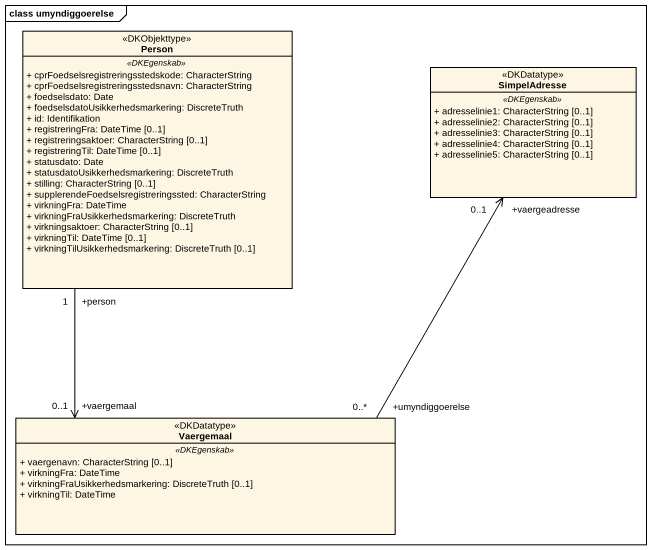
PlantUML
@startuml
mainframe class umyndiggoerelse
hide circle
hide empty members
skinparam classAttributeIconSize 0
class "Person" as Person_ <<DKObjekttype>> {
  .. <<DKEgenskab>> ..
  + cprFoedselsregistreringsstedskode: CharacterString
  + cprFoedselsregistreringsstedsnavn: CharacterString
  + foedselsdato: Date
  + foedselsdatoUsikkerhedsmarkering: DiscreteTruth
  + id: Identifikation
  + registreringFra: DateTime [0..1]
  + registreringsaktoer: CharacterString [0..1]
  + registreringTil: DateTime [0..1]
  + statusdato: Date
  + statusdatoUsikkerhedsmarkering: DiscreteTruth
  + stilling: CharacterString [0..1]
  + supplerendeFoedselsregistreringssted: CharacterString
  + virkningFra: DateTime
  + virkningFraUsikkerhedsmarkering: DiscreteTruth
  + virkningsaktoer: CharacterString [0..1]
  + virkningTil: DateTime [0..1]
  + virkningTilUsikkerhedsmarkering: DiscreteTruth [0..1]
}
class SimpelAdresse <<DKDatatype>> {
  .. <<DKEgenskab>> ..
  + adresselinie1: CharacterString [0..1]
  + adresselinie2: CharacterString [0..1]
  + adresselinie3: CharacterString [0..1]
  + adresselinie4: CharacterString [0..1]
  + adresselinie5: CharacterString [0..1]
}
class Vaergemaal <<DKDatatype>> {
  .. <<DKEgenskab>> ..
  + vaergenavn: CharacterString [0..1]
  + virkningFra: DateTime
  + virkningFraUsikkerhedsmarkering: DiscreteTruth [0..1]
  + virkningTil: DateTime
}
Person_ "+person\n1" --> "+vaergemaal\n0..1" Vaergemaal
Vaergemaal "+umyndiggoerelse\n0..*" -up-> "+vaergeadresse\n0..1" SimpelAdresse
@enduml
